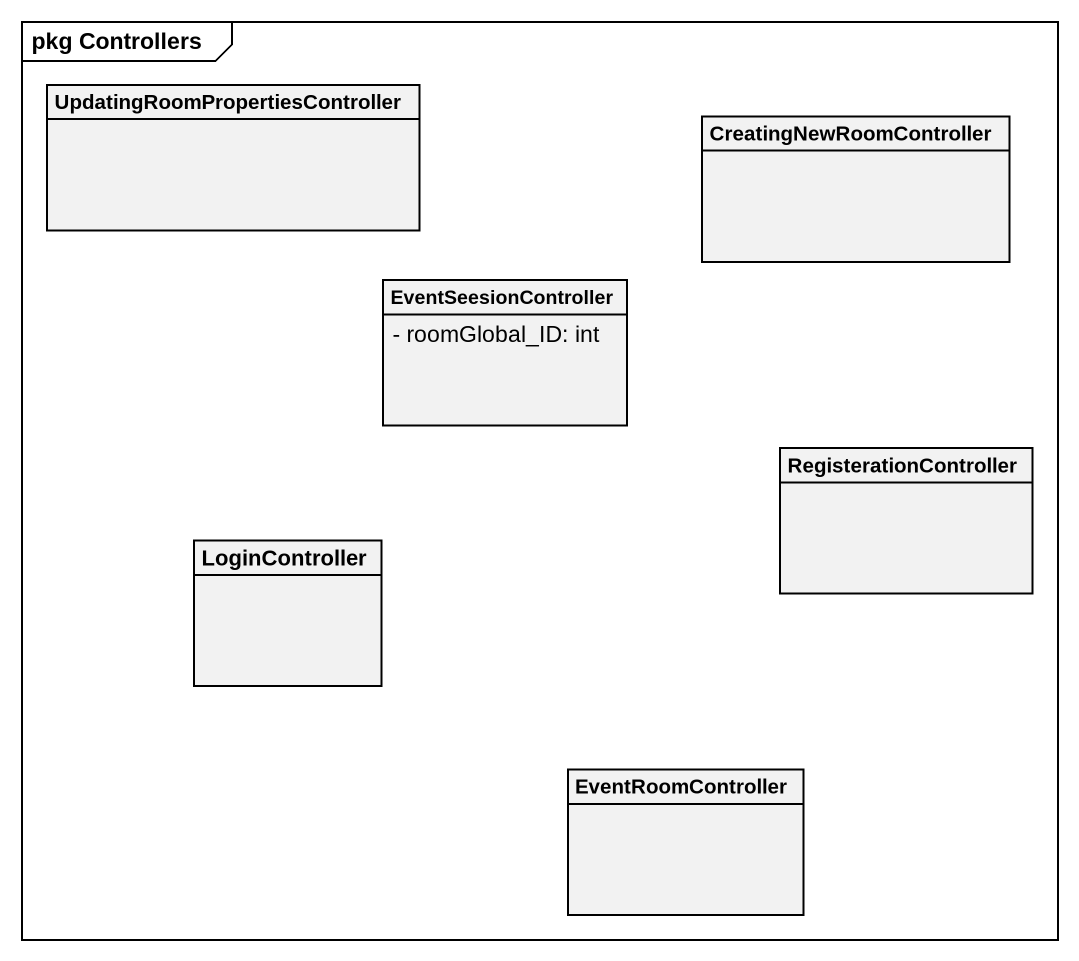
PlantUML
@startuml
mainframe pkg Controllers
hide circle
hide empty members
skinparam classAttributeIconSize 0
class "UpdatingRoomPropertiesController" as UpdatingRoomPropertiesContro
class CreatingNewRoomController
class EventSeesionController {
  - roomGlobal_ID: int
}
class RegisterationController
class LoginController
class EventRoomController
@enduml
